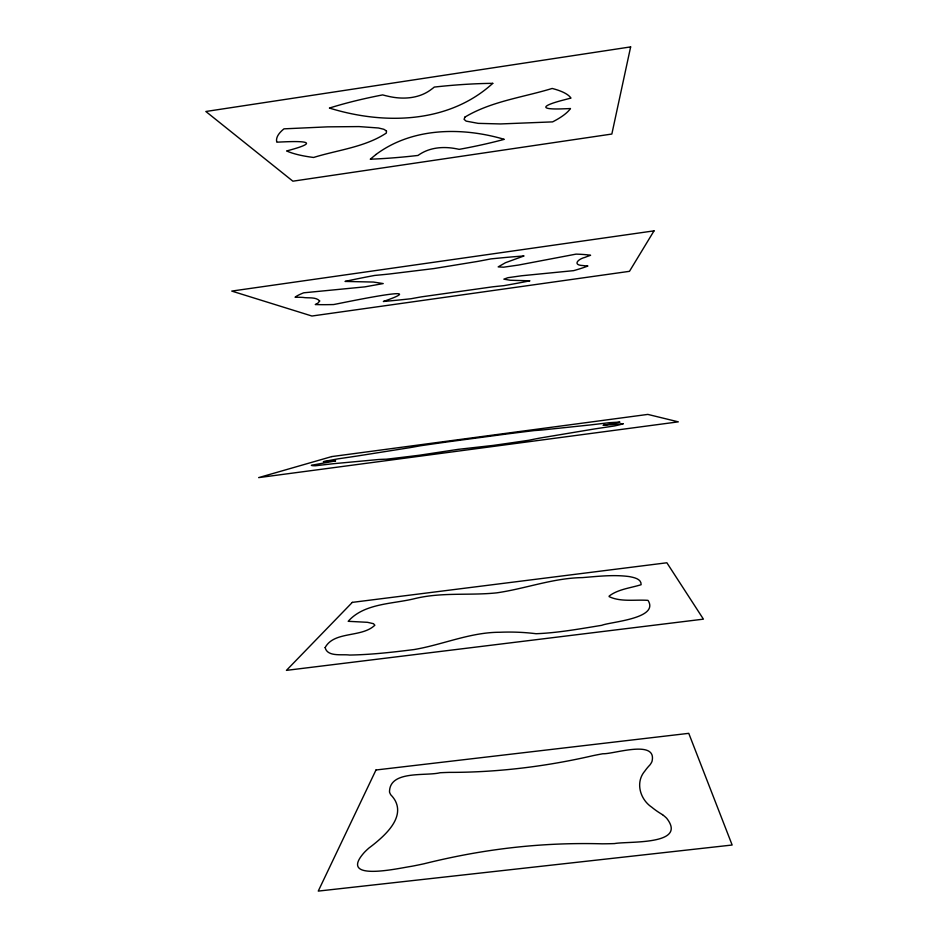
<?xml version="1.0" encoding="UTF-8"?>
<svg xmlns="http://www.w3.org/2000/svg" width="938" height="938" viewBox="0 0 938 938"><rect width="100%" height="100%" fill="white"/><g stroke="black" fill="none" stroke-linecap="round" stroke-linejoin="round"><path stroke-width="1.41" d="M662.533 814.688A158.839 55.389 -8 0 1 666.672 818.253C688.187 845.619 627.37 841.034 614.531 843.579A145.367 45.821 -5.9 0 1 602.032 843.813A336.308 150.221 -9.1 0 0 580.223 843.59C536.982 843.825 493.798 848.609 451.483 857.484A334.479 149.541 -8.7 0 0 423.988 863.781A143.807 44.625 -9.7 0 1 411.489 866.325C399.529 868.013 337.234 882.635 364.319 852.431A158.815 55.354 -8.1 0 1 369.08 847.917A243.54 69.682 -12.8 0 0 378.917 840.002C389.411 830.798 402.918 816.189 395.519 801.24A245.205 70.749 -12.9 0 0 390.841 794.896A131.015 37.696 -7.8 0 1 389.505 792C389.481 770.004 425.758 776.347 440.039 772.748A143.244 44.285 -9.7 0 1 449.595 772.373A186.029 46.126 -7.5 0 0 466.374 772.162C501.607 771.177 536.724 767.096 571.301 760.296A185.208 45.927 -7.6 0 0 593.074 755.641A144.804 45.47 -6 0 1 602.923 753.742C613.206 754.375 657.644 738.827 651.969 761.562A131.039 37.708 -7.7 0 1 649.999 764.869A255.359 76.717 -2.4 0 0 644.898 771.001C635.038 782.398 640.068 799.434 651.863 807.278A251.232 74.806 -2.5 0 0 662.545 814.688M325.134 647.595C327.468 657.221 342.182 653.974 349.581 655.052C371.19 654.701 392.682 652.227 414.104 649.553C442.759 644.711 470.243 632.235 499.884 632.259C511.96 631.766 524.072 632.212 536.055 633.725C558.028 632.892 580.012 628.823 601.774 625.318C610.239 621.788 659.719 618.705 648.017 600.367C635.296 599.429 620.757 602.219 609.125 596.627L609.196 596.029C618.201 589.17 630.477 588.044 641.111 584.714C641.475 578.734 633.631 577.456 629.199 576.577C613.687 574.49 597.987 576.366 582.486 577.597C552.986 578.054 525.514 588.724 496.624 592.863C469.106 595.724 441.435 591.948 414.221 598.749C392.33 604.084 364.167 603.228 348.209 621.308L367.485 622.316L373.465 623.688L374.848 625.224C361.622 637.957 334.163 630.782 325.134 647.595M386.479 130.98L386.339 133.055C364.929 147.243 337.786 149.928 313.597 157.467A149.248 32.924 -7.6 0 1 286.629 150.948A102.734 22.911 -5.5 0 0 291.999 149.482C322.109 140.97 298.167 141.204 283.698 141.873A92.581 18.795 -6 0 0 276.827 142.189A149.248 32.924 -7.6 0 1 283.991 128.846L327.667 126.853L359.008 126.583L378.46 127.99L383.865 129.292L386.479 130.98M319.659 300.981L318.005 303.033A137.698 12.722 -6.6 0 1 315.274 304.545A153.891 15.008 -7.7 0 0 333.6 304.545C339.509 303.525 437.272 282.737 383.349 301.497A153.891 15.008 -7.7 0 0 411.008 298.741A112.443 9.075 -7.7 0 1 421.525 296.842L492.602 286.829A112.372 9.063 -7.7 0 1 503.941 285.644A153.891 15.008 -7.7 0 0 529.911 280.825L510.225 280.251L503.858 279.149L507.962 277.695L521.634 275.76L573.657 270.648A153.891 15.008 -7.7 0 0 587.892 266.017A141.134 13.46 -8.8 0 1 583.073 265.56C572.086 265.161 578.089 259.017 584.808 257.434A139.645 13.179 -8.8 0 1 590.588 255.288A153.891 15.008 -7.7 0 0 576.038 254.128L518.456 265.067L503.53 267.201L498.184 266.884L505.5 262.699L524.037 255.945A153.891 15.008 -7.7 0 0 490.797 258.911A171.49 21.07 -7.5 0 1 477.29 261.479L433.942 268.561L389.235 274.025A171.572 21.105 -7.5 0 1 374.731 275.432A153.891 15.008 -7.7 0 0 345.032 281.423L373.453 282.057L383.22 283.569L364.8 286.876L303.724 292.808A153.891 15.008 -7.7 0 0 295.071 297.217A136.245 12.475 -6.6 0 1 302.927 297.405C308.18 298.401 315.895 296.631 319.659 300.981M630.641 46.9L611.846 134.04L292.879 181.186L205.856 111.493L630.641 46.9M603.31 425.301L623.324 423.742A158.44 4.854 -7.7 0 1 614.261 425.993A201.916 7.316 -7.3 0 0 594.258 428.994L540.089 438.034A200.978 7.223 -7.3 0 0 528.88 440.262A158.44 4.854 -7.7 0 1 493.212 445.409L458.049 449.372L419.861 455.165A158.44 4.854 -7.7 0 1 386.35 459.21A197.32 6.801 -8.1 0 0 378.565 459.514L333.518 463.7A198.364 6.894 -8.1 0 0 315.543 465.752A158.44 4.854 -7.7 0 1 311.31 465.283L335.64 460.886L323.329 461.684A158.44 4.854 -7.7 0 1 338.184 458.823A139.891 3.576 -7.9 0 0 357.507 455.974L409.707 447.684A140.524 3.6 -7.9 0 0 420.294 445.785A158.44 4.854 -7.7 0 1 448.88 441.716L506.661 434.013A158.44 4.854 -7.7 0 1 534.367 430.565A143.291 3.729 -7.5 0 0 542.926 429.909L590.119 424.961A142.564 3.693 -7.5 0 0 608.727 422.757A158.44 4.854 -7.7 0 1 619.971 422.159L603.31 425.301M464.814 117.168L464.099 119.361L466.127 121.119L478.169 123.359L500.517 123.945L552.611 121.881A149.248 32.924 -7.6 0 0 570.468 108.538A104.435 23.919 -9.7 0 1 564.324 108.785C536.876 109.969 542.551 105.314 564.582 99.756A94.152 19.499 -9.4 0 1 570.996 98.08A149.248 32.924 -7.6 0 0 552.165 88.465C523.064 97.376 491.16 101.281 464.814 117.168M375.986 769.992L318.252 891.1L732.144 845.021L688.762 733.34L375.986 769.992M654.032 230.854L629.468 271.328L311.92 316.024L231.745 291.085L654.032 230.854M352.325 602.372L286.43 670.365L703.418 619.15L666.871 562.777L352.325 602.372M375.962 154.5L370.276 159.202A149.248 32.924 -7.6 0 0 418.031 155.438A85.135 16.345 -8.2 0 1 420.189 153.996C430.765 147.278 443.897 146.398 455.95 148.696A84.643 16.169 -7.2 0 1 459.151 149.353A149.248 32.924 -7.6 0 0 504.269 139.328C462.153 126.935 412.427 127.287 375.962 154.5M492.778 83.341C448.645 123.687 383.794 124.918 329.426 108.058A149.248 32.924 -7.6 0 1 382.681 94.902A114.19 29.441 -8.3 0 0 387.054 96.004C401.968 99.733 418.887 98.982 431.468 89.274A113.615 28.914 -6.5 0 0 434.247 87.082A149.248 32.924 -7.6 0 1 492.778 83.341M331.759 456.583L258.642 477.618L678.326 421.854L647.83 414.408L331.759 456.583"/></g></svg>
